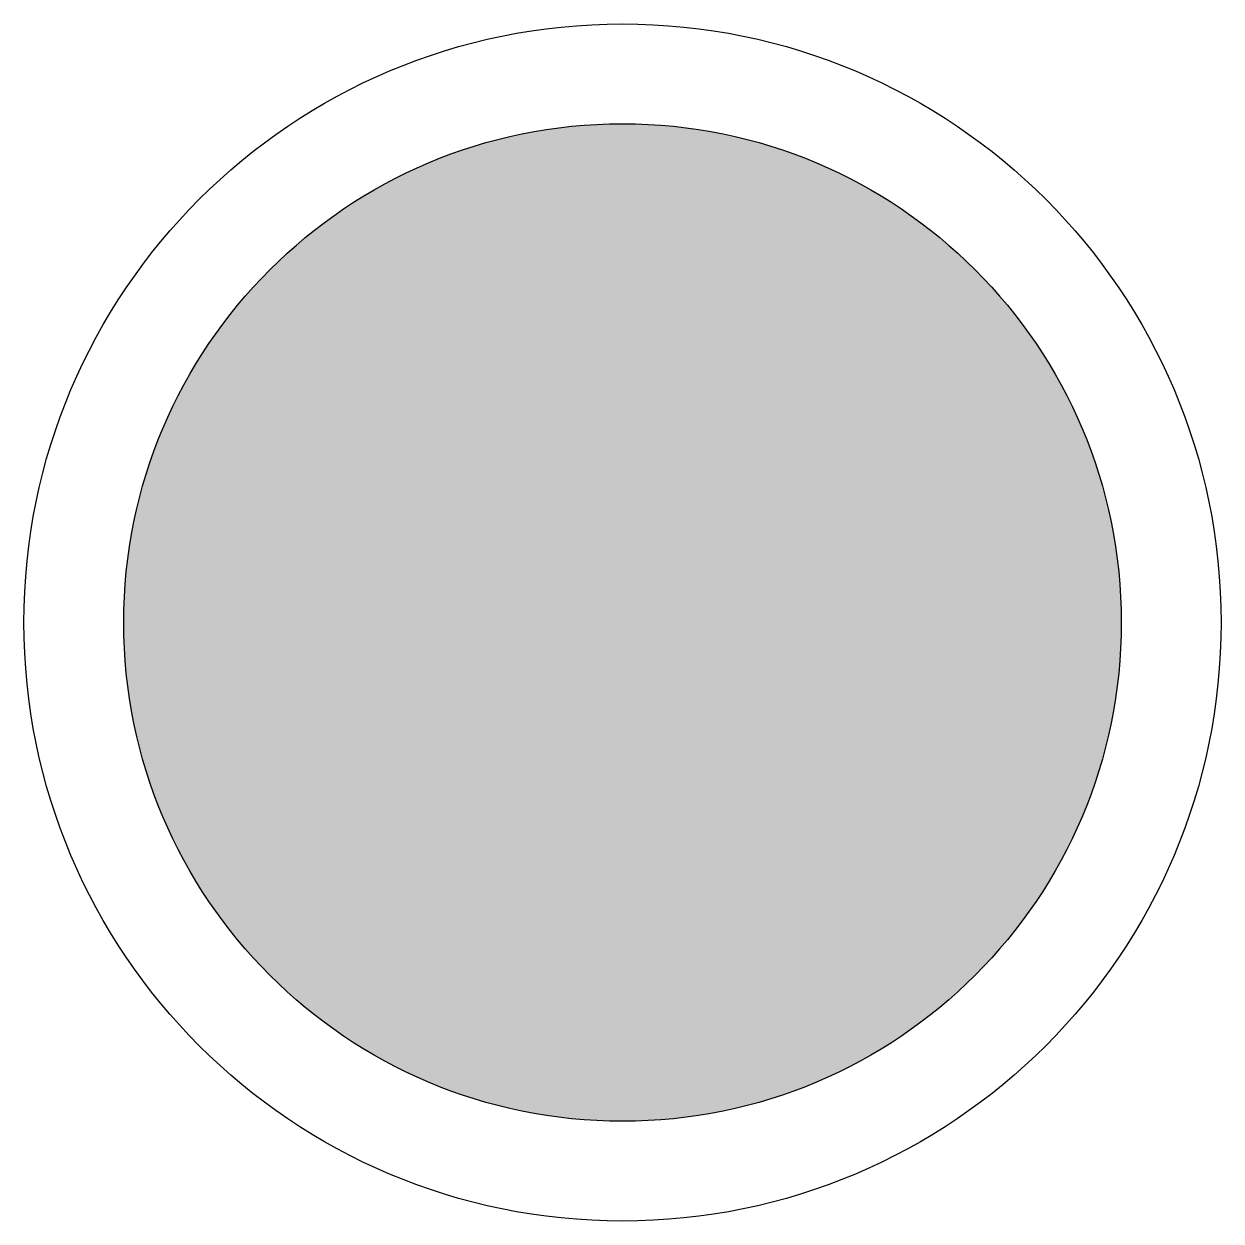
# Model space of a CAD drawing. Header units: millimetres. Extents: x -2964.477 to -2964.117, y 3748.061 to 3748.421.
import ezdxf

# ---------------------------------------------------------------- set-up
doc = ezdxf.new("R2010")
doc.units = ezdxf.units.MM
doc.header["$LTSCALE"] = 10
doc.layers.add('ELE_LUMINÁRIAS', color=4, linetype='Continuous')

msp = doc.modelspace()

# ---------------------------------------------------------------- hatches: boundary and pattern name
at = {"layer": 'ELE_LUMINÁRIAS'}
msp.add_hatch(color=1, dxfattribs=at).paths.add_polyline_path([(-2964.14656, 3748.24064, 1), (-2964.44656, 3748.24064, 1)])

# ---------------------------------------------------------------- linework, layer by layer
at = {"layer": 'ELE_LUMINÁRIAS', "color": 2}
msp.add_circle((-2964.29656, 3748.24064), 0.18, dxfattribs=at)
at = {"layer": 'ELE_LUMINÁRIAS', "color": 4}
msp.add_circle((-2964.29656, 3748.24064), 0.15, dxfattribs=at)

doc.saveas('drawing.dxf')
